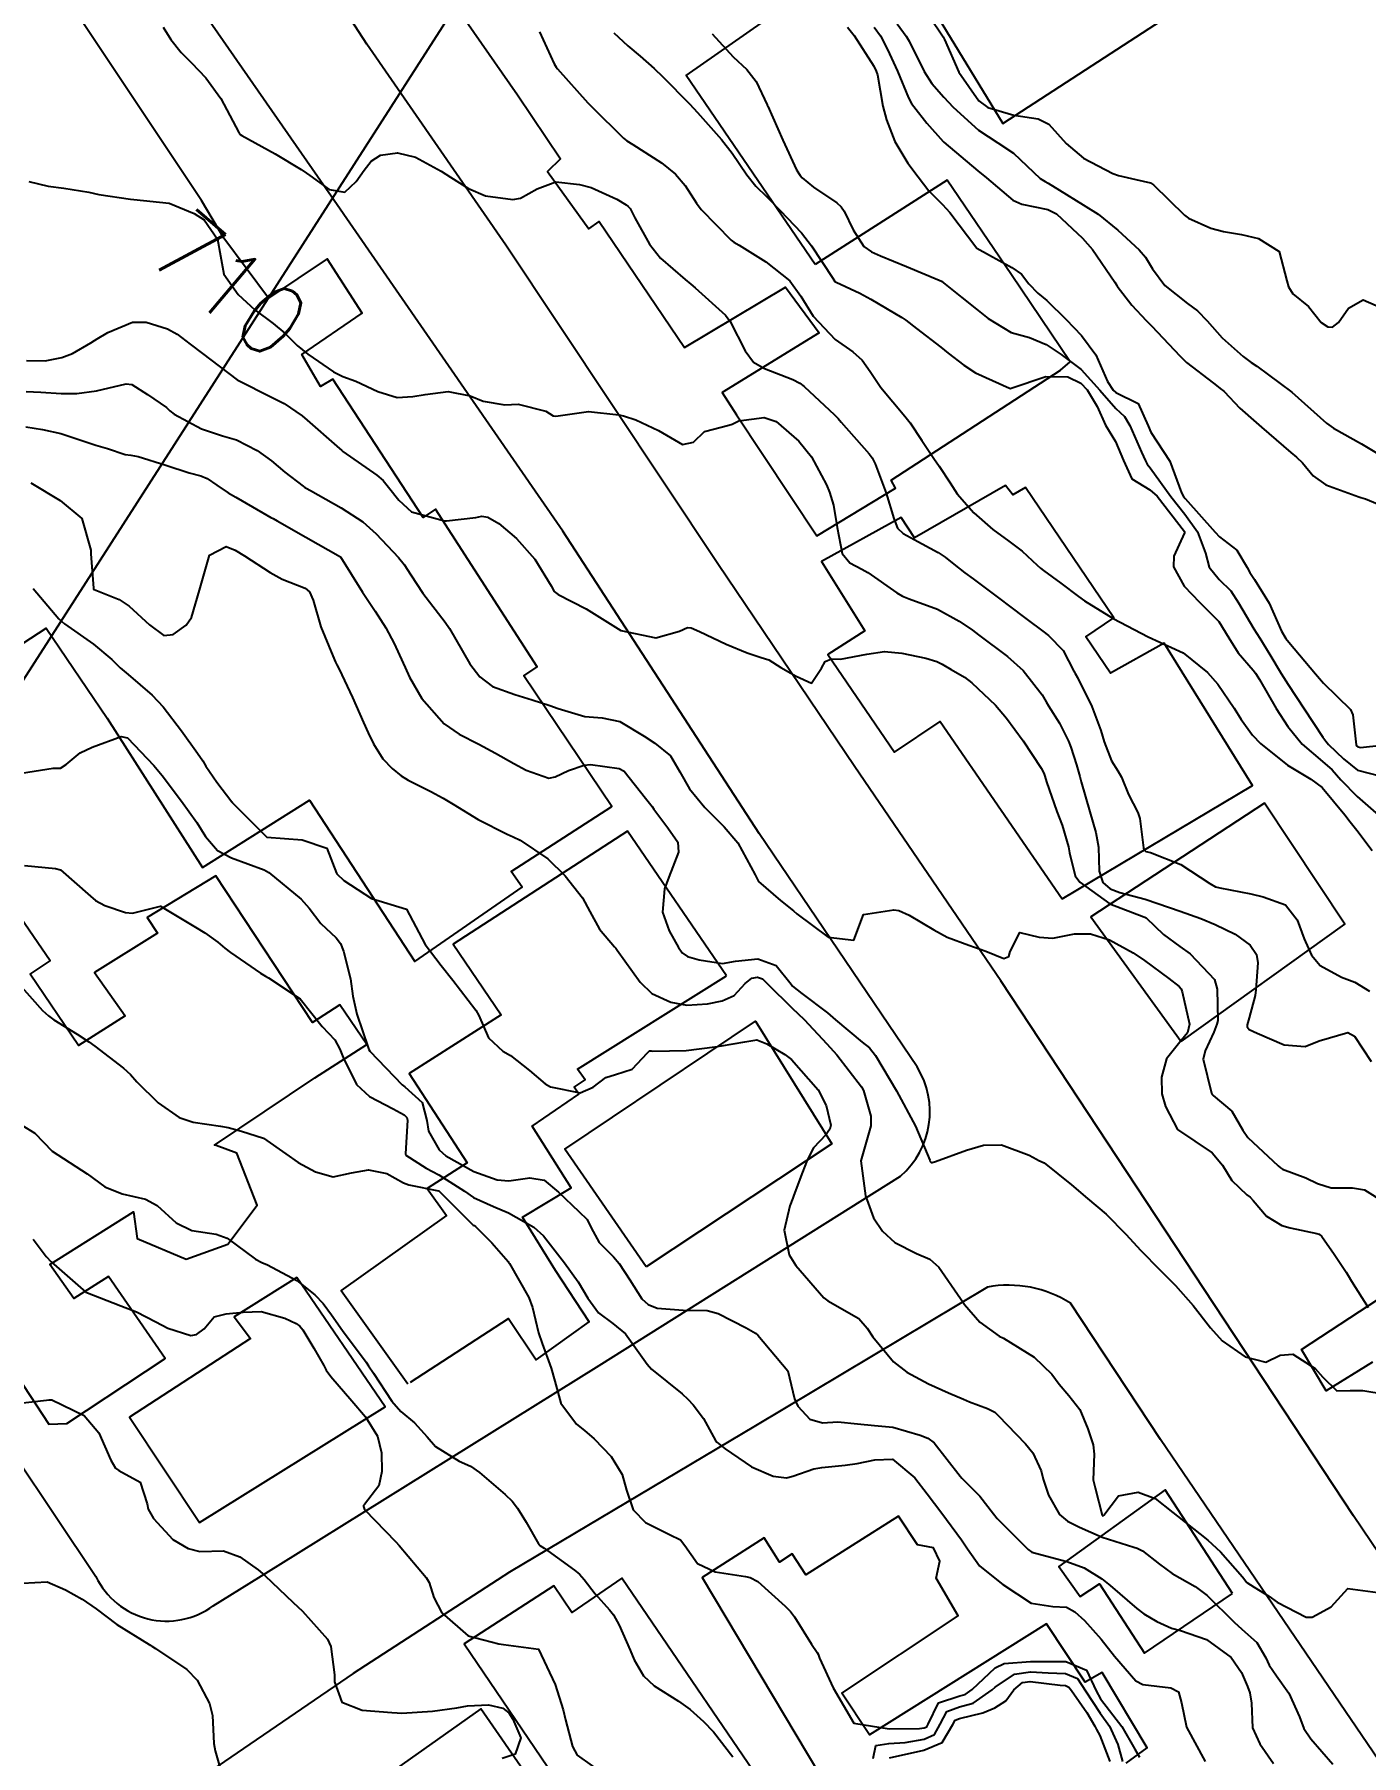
# Model space of a CAD drawing. Header units: metres. Extents: x 292545 to 299085, y 7450245 to 7463078.
# Drawn here: x 298229.1 to 298304.8, y 7451416.5 to 7451514.4 of the extents above; entities that cross this region are included whole.
import ezdxf
from ezdxf.enums import TextEntityAlignment as Align

# ---------------------------------------------------------------- set-up
doc = ezdxf.new("R2010")
doc.units = ezdxf.units.M
doc.linetypes.add('CONTINUO', pattern=[0])
for name, color, linetype in [('Cotas', 45, 'Continuous'), ('Curvas de Nivel 1m', 11, 'Continuous'), ('Curvas de Nivel 5m', 15, 'Continuous'), ('Edificações', 30, 'Continuous'), ('TEXTO', 45, 'Continuous'), ('Vias Primárias', 230, 'Continuous')]:
    doc.layers.add(name, color=color, linetype=linetype)
doc.styles.add('Style-STANDARD', font='STANDARD.shx')

msp = doc.modelspace()

# ---------------------------------------------------------------- linework, layer by layer
at = {"layer": 'Curvas de Nivel 1m', "flags": 128}
for points, elevation in [([(298279.996, 7451515.394), (298280.774, 7451514.251), (298280.85, 7451514.082), (298281.664, 7451512.242), (298282.807, 7451510.61), (298283.318, 7451510.225), (298284.799, 7451509.789), (298286.182, 7451509.574), (298286.794, 7451509.272), (298287.781, 7451508.17), (298288.771, 7451507.347), (298290.442, 7451506.459), (298290.756, 7451506.349), (298291.748, 7451506.125), (298292.568, 7451505.93), (298292.75, 7451505.833), (298294.504, 7451504.092), (298294.73, 7451503.925), (298296.015, 7451503.363), (298296.72, 7451503.177), (298297.76, 7451503.007), (298298.714, 7451502.78), (298299.887, 7451502.028), (298300.34, 7451500.37), (298300.418, 7451500.023), (298300.679, 7451499.628), (298301.569, 7451498.904), (298302.277, 7451497.996), (298302.659, 7451497.744), (298302.927, 7451497.72), (298303.281, 7451497.984), (298303.837, 7451498.812), (298304.676, 7451499.275), (298305.85, 7451498.779)], 702), ([(298236.404, 7451514.784), (298236.846, 7451514.087), (298237.423, 7451513.355), (298238.009, 7451512.762), (298238.82, 7451511.912), (298239.676, 7451510.741), (298240.704, 7451508.81), (298240.747, 7451508.73), (298240.782, 7451508.692), (298240.885, 7451508.625), (298242.766, 7451507.578), (298244.251, 7451506.688), (298244.562, 7451506.493), (298244.75, 7451506.358), (298245.851, 7451505.56), (298246.74, 7451505.402), (298247.38, 7451506.021), (298247.832, 7451506.649), (298248.244, 7451507.162), (298248.766, 7451507.502), (298249.742, 7451507.651), (298250.765, 7451507.402), (298252.217, 7451506.595), (298252.75, 7451506.256), (298253.777, 7451505.608), (298254.739, 7451505.196), (298256.296, 7451504.985), (298256.738, 7451505.073), (298257.685, 7451505.59), (298258.748, 7451505.995), (298260.092, 7451505.845), (298260.745, 7451505.671), (298262.212, 7451505.002), (298262.735, 7451504.69), (298262.863, 7451504.597), (298262.967, 7451504.468), (298263.238, 7451503.955), (298264.079, 7451502.456), (298264.701, 7451501.648), (298266.091, 7451500.429), (298266.427, 7451500.171), (298266.678, 7451499.97), (298268.39, 7451498.403), (298268.658, 7451498.049), (298269.514, 7451496.387), (298269.981, 7451495.734), (298270.623, 7451495.374), (298272.223, 7451494.747), (298272.615, 7451494.538), (298272.864, 7451494.347), (298274.597, 7451492.74), (298274.798, 7451492.53), (298274.98, 7451492.324), (298276.566, 7451490.519), (298276.731, 7451490.298), (298276.906, 7451489.95), (298277.53, 7451488.29), (298277.968, 7451486.838), (298278.182, 7451486.283), (298278.51, 7451485.988), (298279.135, 7451485.646), (298280.499, 7451484.902), (298280.891, 7451484.648), (298281.38, 7451484.247), (298282.006, 7451483.755), (298282.485, 7451483.403), (298284.082, 7451482.214), (298284.469, 7451481.917), (298285.549, 7451481.106), (298286.447, 7451480.438), (298286.776, 7451480.185), (298287.602, 7451479.34), (298288.214, 7451478.163), (298288.282, 7451478.022), (298288.417, 7451477.791), (298289.244, 7451476.151), (298289.751, 7451474.774), (298289.944, 7451474.144), (298290.362, 7451473.048), (298290.719, 7451472.497), (298290.926, 7451472.131), (298291.325, 7451471.138), (298291.857, 7451470.117), (298291.976, 7451469.771), (298292.178, 7451468.112), (298292.2, 7451468.009), (298292.301, 7451467.904), (298292.573, 7451467.834), (298294.294, 7451467.157), (298295.957, 7451466.073), (298296.28, 7451465.896), (298296.518, 7451465.828), (298298.275, 7451465.497), (298298.991, 7451465.314), (298300.266, 7451464.862), (298300.917, 7451464.013), (298301.321, 7451462.93), (298301.737, 7451462.005), (298302.224, 7451461.415), (298303.442, 7451460.754), (298304.21, 7451460.471), (298305.044, 7451459.962)], 709), ([(298257.819, 7451514.53), (298258.654, 7451512.702), (298258.759, 7451512.521), (298258.831, 7451512.419), (298260.57, 7451510.493), (298260.679, 7451510.369), (298260.8, 7451510.243), (298262.588, 7451508.472), (298262.781, 7451508.326), (298263.122, 7451508.121), (298264.762, 7451507.072), (298265.552, 7451506.432), (298266.103, 7451505.786), (298266.737, 7451504.789), (298267.019, 7451504.417), (298268.716, 7451502.681), (298268.877, 7451502.56), (298269.169, 7451502.393), (298270.699, 7451501.441), (298272.053, 7451500.356), (298272.674, 7451499.487), (298273.374, 7451498.343), (298274.643, 7451497.03), (298275.64, 7451496.315), (298276.177, 7451495.855), (298276.622, 7451495.214), (298277.232, 7451494.294), (298278.597, 7451492.673), (298278.898, 7451492.277), (298279.562, 7451491.287), (298280.253, 7451490.263), (298280.559, 7451489.821), (298281.172, 7451488.873), (298281.583, 7451488.244), (298282.527, 7451487.17), (298283.609, 7451486.219), (298284.506, 7451485.557), (298285.282, 7451484.979), (298286.129, 7451484.185), (298286.324, 7451484.015), (298286.49, 7451483.892), (298287.473, 7451483.165), (298288.475, 7451482.404), (298288.821, 7451482.157), (298290.458, 7451481.148), (298292.443, 7451480.11), (298294.434, 7451479.191), (298295.822, 7451478.076), (298296.413, 7451477.418), (298297.339, 7451476.056), (298297.736, 7451475.4), (298298.378, 7451474.526), (298298.838, 7451474.035), (298300.361, 7451472.801), (298301.704, 7451472.006), (298302.346, 7451471.534), (298303.638, 7451469.98), (298303.939, 7451469.595), (298304.314, 7451469.112), (298305.194, 7451467.961)], 708), ([(298262.035, 7451514.478), (298262.846, 7451513.729), (298263.533, 7451513.152), (298264.338, 7451512.447), (298264.826, 7451511.975), (298266.347, 7451510.425), (298266.798, 7451509.945), (298268.164, 7451508.406), (298268.771, 7451507.632), (298269.615, 7451506.387), (298270.121, 7451505.754), (298270.741, 7451505.134), (298271.513, 7451504.362), (298272.72, 7451503.084), (298273.292, 7451502.344), (298274.5, 7451500.517), (298274.624, 7451500.331), (298274.682, 7451500.278), (298276.029, 7451499.662), (298276.673, 7451499.328), (298278.436, 7451498.282), (298278.661, 7451498.129), (298279.269, 7451497.659), (298280.638, 7451496.592), (298281.07, 7451496.253), (298281.948, 7451495.562), (298282.622, 7451495.134), (298284.559, 7451494.265), (298284.613, 7451494.243), (298284.655, 7451494.251), (298286.62, 7451494.929), (298287.878, 7451494.91), (298288.617, 7451494.534), (298288.974, 7451494.156), (298289.543, 7451493.211), (298290.017, 7451492.146), (298290.579, 7451491.215), (298291.032, 7451490.133), (298291.521, 7451489.094), (298292.547, 7451488.473), (298292.959, 7451488.106), (298294.513, 7451486.101), (298294.512, 7451486.034), (298293.901, 7451484.694), (298293.876, 7451484.096), (298294.482, 7451482.987), (298295.371, 7451482.081), (298296.457, 7451480.987), (298297.037, 7451480.061), (298297.572, 7451479.191), (298298.425, 7451478.213), (298298.556, 7451478.039), (298298.774, 7451477.68), (298299.732, 7451476.027), (298300.383, 7451475.006), (298301.2, 7451474.012), (298302.363, 7451473.02), (298302.913, 7451472.546), (298303.41, 7451471.984), (298304.339, 7451471.025), (298305.54, 7451469.958)], 707), ([(298267.631, 7451514.412), (298268.834, 7451513.11), (298269.612, 7451512.388), (298270.137, 7451511.702), (298270.765, 7451510.371), (298270.775, 7451510.343), (298270.802, 7451510.291), (298271.66, 7451508.361), (298272.43, 7451506.681), (298272.635, 7451506.351), (298272.752, 7451506.217), (298273.405, 7451505.685), (298274.738, 7451504.793), (298274.985, 7451504.576), (298275.149, 7451504.324), (298275.665, 7451503.258), (298276.272, 7451502.307), (298276.708, 7451502.004), (298277.214, 7451501.786), (298278.696, 7451501.176), (298280.55, 7451500.396), (298280.684, 7451500.334), (298280.805, 7451500.258), (298281.85, 7451499.418), (298282.668, 7451498.757), (298283.346, 7451498.223), (298284.651, 7451497.428), (298285.698, 7451497.143), (298286.641, 7451496.733), (298287.501, 7451496.171), (298288.624, 7451495.313), (298289.69, 7451494.149), (298290.603, 7451493.106), (298291.103, 7451492.637), (298291.4, 7451492.128), (298292.072, 7451490.616), (298292.285, 7451490.114), (298292.381, 7451489.933), (298292.559, 7451489.719), (298293.734, 7451488.098), (298294.528, 7451487.084), (298295.257, 7451486.083), (298295.706, 7451484.873), (298295.91, 7451484.076), (298296.486, 7451483.363), (298297.146, 7451482.726), (298297.575, 7451482.053), (298298.451, 7451480.561), (298298.792, 7451480.037), (298299.365, 7451479.099), (298300.015, 7451478.024), (298300.414, 7451477.406), (298301.325, 7451476.011), (298302.377, 7451474.412), (298302.543, 7451474.166), (298302.703, 7451473.995), (298303.549, 7451473.167), (298304.359, 7451472.532), (298306.276, 7451472.028)], 706), ([(298276.858, 7451514.793), (298277.205, 7451514.296), (298277.613, 7451513.521), (298278.172, 7451512.287), (298278.808, 7451510.772), (298278.976, 7451510.449), (298279.107, 7451510.275), (298279.853, 7451509.323), (298280.783, 7451508.28), (298280.815, 7451508.25), (298282.759, 7451506.624), (298283.237, 7451506.225), (298284.74, 7451504.955), (298285.257, 7451504.721), (298286.735, 7451504.429), (298287.227, 7451504.175), (298288.712, 7451502.789), (298289.274, 7451502.154), (298290.546, 7451500.28), (298290.632, 7451500.141), (298290.682, 7451500.063), (298291.523, 7451498.979), (298292.331, 7451498.115), (298292.658, 7451497.781), (298294.239, 7451496.094), (298294.629, 7451495.721), (298296.151, 7451494.541), (298296.614, 7451494.18), (298296.679, 7451494.135), (298296.762, 7451494.068), (298297.666, 7451493.117), (298298.587, 7451492.294), (298298.885, 7451492.037), (298300.569, 7451490.593), (298300.887, 7451490.336), (298301.216, 7451490.01), (298301.823, 7451489.268), (298302.551, 7451488.754), (298304.438, 7451488.077), (298304.544, 7451488.044), (298304.803, 7451487.967), (298306.532, 7451487.244)], 704), ([(298278.168, 7451514.979), (298278.682, 7451514.282), (298278.849, 7451513.998), (298279.695, 7451512.267), (298280.135, 7451511.579), (298280.809, 7451510.812), (298281.347, 7451510.245), (298282.79, 7451508.932), (298283.896, 7451508.219), (298284.774, 7451507.621), (298286.303, 7451506.187), (298286.575, 7451506.007), (298286.75, 7451505.915), (298287.405, 7451505.514), (298288.738, 7451504.694), (298289.606, 7451504.151), (298290.72, 7451503.252), (298291.932, 7451502.122), (298292.289, 7451501.706), (298292.692, 7451501.037), (298293.387, 7451500.103), (298294.673, 7451499.073), (298295.249, 7451498.661), (298295.797, 7451498.079), (298296.649, 7451497.114), (298297.845, 7451496.052), (298298.31, 7451495.725), (298298.628, 7451495.504), (298300.613, 7451494.02), (298302.587, 7451492.267), (298302.99, 7451491.986), (298304.574, 7451491.082), (298306.474, 7451489.951)], 703), ([(298228.627, 7451495.821), (298229.68, 7451495.806), (298230.63, 7451496.007), (298231.247, 7451496.23), (298232.288, 7451496.834), (298232.499, 7451496.977), (298232.645, 7451497.068), (298233.261, 7451497.432), (298234.655, 7451498.016), (298235.429, 7451498.018), (298236.651, 7451497.636), (298237.202, 7451497.325), (298237.94, 7451496.761), (298238.635, 7451496.228), (298240.613, 7451494.73), (298242.603, 7451493.727), (298243.286, 7451493.386), (298244.305, 7451492.684), (298244.589, 7451492.432), (298246.281, 7451490.949), (298246.564, 7451490.702), (298246.615, 7451490.659), (298248.55, 7451489.298), (298248.911, 7451488.999), (298249.228, 7451488.63), (298249.808, 7451487.893), (298250.529, 7451487.223), (298252.411, 7451486.704), (298252.524, 7451486.704), (298254.195, 7451486.905), (298254.527, 7451486.974), (298254.878, 7451486.916), (298255.501, 7451486.555), (298256.51, 7451485.701), (298257.555, 7451484.529), (298258.478, 7451483.005), (298258.649, 7451482.692), (298258.873, 7451482.514), (298260.461, 7451481.707), (298262.443, 7451480.47), (298264.439, 7451480.048), (298265.777, 7451480.43), (298266.232, 7451480.637), (298266.446, 7451480.617), (298266.909, 7451480.415), (298268.436, 7451479.699), (298269.622, 7451479.197), (298270.429, 7451478.94), (298270.853, 7451478.799), (298271.548, 7451478.363), (298272.114, 7451478.049), (298272.418, 7451477.875), (298273.289, 7451477.467), (298273.849, 7451478.336), (298274.063, 7451478.698), (298274.428, 7451478.856), (298274.947, 7451478.841), (298276.431, 7451479.125), (298277.45, 7451479.273), (298278.432, 7451479.172), (298279.792, 7451478.904), (298280.427, 7451478.71), (298280.73, 7451478.559), (298281.242, 7451478.248), (298281.99, 7451477.808), (298282.416, 7451477.502), (298283.76, 7451476.216), (298284.392, 7451475.479), (298285.331, 7451474.2), (298286.357, 7451472.642), (298286.513, 7451472.346), (298286.572, 7451472.187), (298286.664, 7451471.869), (298287.243, 7451470.176), (298287.55, 7451469.406), (298287.902, 7451468.166), (298287.961, 7451467.826), (298288.286, 7451466.514), (298288.549, 7451466.157), (298290.265, 7451464.915), (298292.194, 7451464.18), (298292.254, 7451464.163), (298292.328, 7451464.119), (298293.322, 7451463.182), (298294.237, 7451462.489), (298294.826, 7451462.084), (298296.211, 7451460.614), (298296.37, 7451460.068), (298296.399, 7451458.28), (298296.352, 7451458.067), (298296.178, 7451457.62), (298295.687, 7451456.555), (298295.579, 7451456.076), (298296.055, 7451454.15), (298296.089, 7451454.07), (298296.132, 7451454.017), (298297.203, 7451453.133), (298297.827, 7451452.044), (298298.107, 7451451.624), (298299.834, 7451450.022), (298299.966, 7451449.906), (298300.081, 7451449.835), (298301.411, 7451449.341), (298302.073, 7451449.016), (298302.852, 7451448.77), (298304.071, 7451448.757), (298304.755, 7451448.649), (298305.879, 7451447.952)], 711), ([(298228.605, 7451494.071), (298229.443, 7451494.023), (298230.604, 7451493.962), (298231.492, 7451493.953), (298232.606, 7451494.101), (298234.301, 7451494.496), (298234.61, 7451494.473), (298235.505, 7451493.89), (298236.597, 7451493.154), (298236.788, 7451492.97), (298237.018, 7451492.776), (298238.581, 7451491.934), (298239.774, 7451491.543), (298240.572, 7451491.314), (298241.744, 7451490.718), (298242.557, 7451490.122), (298243.332, 7451489.48), (298244.359, 7451488.683), (298244.47, 7451488.609), (298244.542, 7451488.571), (298244.781, 7451488.438), (298246.531, 7451487.447), (298247.752, 7451486.648), (298248.513, 7451485.979), (298249.789, 7451484.621), (298250.106, 7451484.232), (298250.483, 7451483.635), (298251.166, 7451482.603), (298252.448, 7451480.941), (298252.697, 7451480.587), (298253.059, 7451479.962), (298253.856, 7451478.576), (298254.415, 7451477.828), (298255.134, 7451477.283), (298256.406, 7451476.827), (298257.396, 7451476.53), (298258.398, 7451476.196), (298258.879, 7451476.03), (298260.389, 7451475.578), (298261.371, 7451475.498), (298262.385, 7451475.293), (298263.758, 7451474.456), (298264.369, 7451474.061), (298265.268, 7451473.342), (298265.791, 7451472.428), (298266.339, 7451471.461), (298267.225, 7451470.411), (298268.312, 7451469.302), (298269.098, 7451468.392), (298270.088, 7451466.579), (298270.173, 7451466.381), (298270.28, 7451466.19), (298271.523, 7451465.102), (298272.255, 7451464.517), (298272.452, 7451464.348), (298274.24, 7451463.029), (298275.693, 7451462.861), (298276.253, 7451464.31), (298277.969, 7451464.573), (298278.257, 7451464.533), (298278.841, 7451464.274), (298280.245, 7451463.447), (298281.014, 7451463.021), (298282.236, 7451462.568), (298283.198, 7451462.22), (298284.227, 7451461.816), (298284.51, 7451461.925), (298284.595, 7451462.206), (298285.146, 7451463.299), (298286.241, 7451463.032), (298287.022, 7451462.96), (298288.243, 7451463.216), (298289.171, 7451463.223), (298290.24, 7451462.869), (298291.585, 7451462.126), (298292.227, 7451461.696), (298293.627, 7451460.683), (298294.205, 7451460.228), (298294.313, 7451460.089), (298294.382, 7451459.907), (298294.795, 7451458.084), (298294.689, 7451457.574), (298294.172, 7451456.962), (298293.481, 7451456.1), (298293.195, 7451455.057), (298293.211, 7451454.104), (298293.422, 7451453.396), (298294.113, 7451452.09), (298296.093, 7451450.763), (298296.665, 7451450.061), (298297.202, 7451449.181), (298298.066, 7451448.376), (298298.25, 7451448.233), (298298.414, 7451448.045), (298299.18, 7451447.158), (298300.049, 7451446.63), (298300.514, 7451446.482), (298302.045, 7451446.166), (298302.174, 7451446.128), (298302.329, 7451445.996), (298303.017, 7451444.996), (298303.715, 7451443.974), (298303.821, 7451443.783), (298304.008, 7451443.462), (298304.956, 7451441.96)], 712), ([(298228.581, 7451492.048), (298229.543, 7451491.896), (298230.575, 7451491.669), (298232.287, 7451491.112), (298232.566, 7451491.022), (298233.232, 7451490.82), (298234.245, 7451490.49), (298234.559, 7451490.441), (298234.984, 7451490.371), (298236.554, 7451489.872), (298237.884, 7451489.432), (298238.548, 7451489.266), (298238.913, 7451489.121), (298239.447, 7451488.746), (298240.107, 7451488.305), (298240.536, 7451488.053), (298242.076, 7451487.166), (298242.525, 7451486.906), (298242.651, 7451486.835), (298242.879, 7451486.705), (298244.51, 7451485.786), (298246.493, 7451484.66), (298247.75, 7451482.647), (298248.457, 7451481.568), (298249.071, 7451480.631), (298249.548, 7451479.737), (298250.051, 7451478.616), (298250.168, 7451478.361), (298250.415, 7451477.808), (298251.109, 7451476.603), (298252.382, 7451475.169), (298253.24, 7451474.581), (298254.367, 7451474.011), (298255.302, 7451473.496), (298256.357, 7451472.899), (298257.053, 7451472.533), (298258.348, 7451472.074), (298258.713, 7451472.153), (298259.453, 7451472.509), (298260.356, 7451472.812), (298260.714, 7451472.852), (298262.354, 7451472.619), (298262.632, 7451472.467), (298263.848, 7451470.937), (298264.218, 7451470.451), (298264.321, 7451470.305), (298265.114, 7451469.241), (298265.674, 7451468.429), (298265.723, 7451467.855), (298265.171, 7451466.437), (298264.93, 7451465.783), (298264.807, 7451464.442), (298265.19, 7451463.383), (298265.729, 7451462.428), (298265.933, 7451462.127), (298266.228, 7451461.923), (298266.906, 7451461.734), (298268.224, 7451461.52), (298268.967, 7451461.651), (298270.227, 7451461.8), (298271.275, 7451461.416), (298272.122, 7451460.351), (298272.211, 7451460.242), (298272.731, 7451459.819), (298274.189, 7451458.712), (298274.646, 7451458.325), (298276.17, 7451457.055), (298276.591, 7451456.727), (298276.929, 7451456.299), (298278.133, 7451454.28), (298279.202, 7451452.269), (298280.014, 7451450.341), (298280.049, 7451450.26), (298280.092, 7451450.216), (298280.149, 7451450.202), (298280.337, 7451450.258), (298282.1, 7451450.91), (298283.069, 7451451.192), (298284.103, 7451451.207), (298285.667, 7451450.625), (298286.095, 7451450.389), (298286.23, 7451450.324), (298286.524, 7451450.184), (298288.075, 7451448.942), (298288.986, 7451448.151), (298290.054, 7451447.261), (298291.173, 7451446.129), (298292.029, 7451445.194), (298293.105, 7451444.104), (298293.558, 7451443.646), (298294.004, 7451443.213), (298295.011, 7451442.08), (298295.98, 7451440.797), (298296.654, 7451440.063), (298297.959, 7451439.153), (298299.146, 7451438.841), (298299.961, 7451439.24), (298300.68, 7451439.295), (298301.95, 7451438.485), (298302.388, 7451437.993), (298303.169, 7451437.215), (298303.936, 7451437.228), (298304.662, 7451437.236), (298305.934, 7451437.029)], 713), ([(298228.874, 7451488.867), (298230.533, 7451487.866), (298231.778, 7451486.837), (298232.282, 7451485.046), (298232.289, 7451484.832), (298232.429, 7451482.875), (298232.444, 7451482.83), (298232.473, 7451482.807), (298233.893, 7451482.235), (298234.463, 7451481.854), (298235.617, 7451480.788), (298236.444, 7451480.193), (298236.978, 7451480.241), (298237.708, 7451480.767), (298238.013, 7451481.209), (298238.473, 7451482.76), (298239.033, 7451484.752), (298239.984, 7451485.254), (298240.498, 7451485.044), (298241.037, 7451484.725), (298242.484, 7451483.776), (298243.176, 7451483.395), (298244.475, 7451482.88), (298244.719, 7451482.678), (298244.939, 7451482.202), (298245.37, 7451480.671), (298246.063, 7451479.029), (298246.211, 7451478.662), (298246.279, 7451478.52), (298246.419, 7451478.272), (298247.17, 7451476.652), (298247.794, 7451475.234), (298248.059, 7451474.643), (298248.367, 7451474.023), (298248.899, 7451473.172), (298249.422, 7451472.624), (298249.942, 7451472.209), (298250.346, 7451471.955), (298251.624, 7451471.313), (298252.336, 7451470.931), (298252.903, 7451470.584), (298254.32, 7451469.719), (298255.975, 7451468.878), (298256.306, 7451468.73), (298256.712, 7451468.536), (298258.292, 7451467.477), (298259.28, 7451466.51), (298260.264, 7451465.262), (298260.681, 7451464.494), (298261.228, 7451463.471), (298262.077, 7451462.472), (298262.155, 7451462.394), (298262.231, 7451462.295), (298263.539, 7451460.457), (298264.204, 7451459.825), (298265.294, 7451459.336), (298266.194, 7451459.15), (298267.368, 7451459.235), (298268.198, 7451459.401), (298268.88, 7451459.716), (298269.506, 7451460.387), (298269.9, 7451460.699), (298270.217, 7451460.757), (298270.493, 7451460.653), (298270.791, 7451460.371), (298272.193, 7451458.993), (298272.867, 7451458.343), (298274.169, 7451456.959), (298274.725, 7451456.324), (298276.136, 7451454.507), (298276.24, 7451454.308), (298276.66, 7451452.843), (298276.664, 7451452.302), (298276.093, 7451450.31), (298276.354, 7451448.306), (298276.813, 7451447.061), (298277.329, 7451446.291), (298278.034, 7451445.653), (298279.262, 7451445.03), (298280.02, 7451444.7), (298280.526, 7451444.255), (298281.764, 7451442.474), (298281.918, 7451442.241), (298281.992, 7451442.126), (298282.872, 7451441.117), (298283.974, 7451440.334), (298284.204, 7451440.208), (298285.957, 7451439.126), (298286.965, 7451438.175), (298287.374, 7451437.605), (298287.931, 7451436.955), (298288.547, 7451436.154), (298289.008, 7451435.047), (298289.311, 7451434.146), (298289.363, 7451433.623), (298289.313, 7451432.148), (298289.42, 7451431.698), (298289.826, 7451430.14), (298289.853, 7451430.116), (298289.882, 7451430.11), (298289.929, 7451430.139), (298290.758, 7451431.237), (298291.866, 7451431.46), (298292.841, 7451431.084), (298293.855, 7451430.301), (298294.107, 7451430.087), (298295.833, 7451428.721), (298296.549, 7451428.063), (298297.809, 7451426.628), (298298.066, 7451426.306), (298298.48, 7451426.04), (298299.306, 7451425.535), (298299.791, 7451425.193), (298301.435, 7451424.347), (298301.778, 7451424.341), (298302.849, 7451424.927), (298303.803, 7451425.98), (298305.799, 7451425.701)], 714), ([(298228.348, 7451472.357), (298230.135, 7451472.638), (298230.351, 7451472.644), (298230.555, 7451472.644), (298230.876, 7451472.845), (298231.685, 7451473.512), (298232.363, 7451473.833), (298234.007, 7451474.443), (298234.369, 7451474.374), (298235.878, 7451472.785), (298236.347, 7451472.217), (298237.448, 7451470.769), (298238.315, 7451469.542), (298238.804, 7451468.752), (298239.501, 7451467.947), (298240.291, 7451467.546), (298242.146, 7451466.849), (298242.284, 7451466.787), (298242.421, 7451466.709), (298244.26, 7451465.183), (298244.704, 7451464.683), (298245.373, 7451463.802), (298246.236, 7451462.992), (298246.481, 7451462.658), (298246.662, 7451462.222), (298247.05, 7451460.652), (298247.184, 7451459.665), (298247.418, 7451458.648), (298248.062, 7451456.742), (298248.105, 7451456.641), (298248.162, 7451456.548), (298249.996, 7451454.621), (298250.141, 7451454.514), (298251.134, 7451453.616), (298251.4, 7451452.601), (298251.497, 7451451.989), (298252.096, 7451450.929), (298252.486, 7451450.586), (298254.08, 7451449.7), (298255.411, 7451449.212), (298256.072, 7451449.161), (298257.261, 7451449.342), (298258.073, 7451449.2), (298258.89, 7451448.512), (298260.052, 7451447.413), (298260.52, 7451446.965), (298260.745, 7451446.489), (298261.206, 7451445.654), (298262.027, 7451444.836), (298262.351, 7451444.467), (298262.947, 7451443.523), (298263.636, 7451442.454), (298263.99, 7451442.134), (298264.514, 7451441.918), (298265.987, 7451441.812), (298267.357, 7451441.779), (298267.985, 7451441.619), (298269.565, 7451440.796), (298269.975, 7451440.569), (298270.097, 7451440.501), (298270.24, 7451440.376), (298271.943, 7451438.35), (298272.328, 7451436.755), (298272.507, 7451436.351), (298273.189, 7451435.615), (298273.914, 7451435.393), (298274.781, 7451435.455), (298275.913, 7451435.335), (298276.865, 7451435.248), (298277.912, 7451435.144), (298279.469, 7451434.703), (298279.906, 7451434.522), (298280.263, 7451434.256), (298281.753, 7451432.363), (298281.848, 7451432.24), (298281.873, 7451432.216), (298282.873, 7451431.234), (298283.644, 7451430.213), (298283.849, 7451429.947), (298285.606, 7451428.192), (298285.821, 7451428.044), (298286.033, 7451427.976), (298287.816, 7451427.511), (298288.811, 7451427.153), (298289.807, 7451426.527), (298290.283, 7451426.135), (298291.79, 7451424.83), (298292.199, 7451424.526), (298292.937, 7451424.103), (298293.777, 7451423.708), (298294.287, 7451423.574), (298295.768, 7451423.08), (298297.159, 7451422.056), (298297.744, 7451421.185), (298298.088, 7451420.397), (298298.227, 7451420.043), (298298.321, 7451419.444), (298298.373, 7451418.04), (298298.789, 7451417.128), (298299.576, 7451416.022)], 716), ([(298228.517, 7451467.108), (298230.284, 7451466.932), (298230.55, 7451466.847), (298232.268, 7451465.349), (298232.549, 7451465.109), (298233.081, 7451464.818), (298234.257, 7451464.433), (298234.654, 7451464.399), (298236.253, 7451464.78), (298238.241, 7451463.601), (298238.764, 7451463.278), (298239.51, 7451462.741), (298239.9, 7451462.405), (298240.227, 7451462.151), (298241.944, 7451460.984), (298242.214, 7451460.812), (298242.397, 7451460.708), (298244.195, 7451459.524), (298244.868, 7451458.68), (298245.451, 7451457.946), (298246.168, 7451457.192), (298246.446, 7451456.657), (298246.642, 7451456.171), (298247.407, 7451454.647), (298248.133, 7451453.961), (298249.495, 7451453.254), (298250.117, 7451452.915), (298250.268, 7451452.772), (298250.302, 7451452.617), (298250.181, 7451450.706), (298250.214, 7451450.618), (298251.361, 7451449.88), (298252.077, 7451449.51), (298253.543, 7451448.575), (298254.059, 7451448.223), (298255.198, 7451447.697), (298256.051, 7451447.34), (298257.481, 7451446.526), (298258.038, 7451446.039), (298259.241, 7451444.508), (298260.007, 7451443.416), (298260.559, 7451442.492), (298261.165, 7451441.663), (298261.979, 7451441.045), (298262.712, 7451440.463), (298263.947, 7451438.731), (298264.187, 7451438.448), (298265.929, 7451437.049), (298266.253, 7451436.752), (298266.564, 7451436.42), (298267.149, 7451435.645), (298267.831, 7451434.401), (298267.901, 7451434.293), (298268.369, 7451433.922), (298269.881, 7451432.896), (298271.113, 7451432.368), (298271.872, 7451432.267), (298272.227, 7451432.355), (298273.428, 7451432.789), (298273.881, 7451432.849), (298275.205, 7451432.995), (298275.885, 7451433.084), (298276.889, 7451433.294), (298277.889, 7451433.337), (298279.172, 7451432.267), (298279.864, 7451431.363), (298280.701, 7451430.252), (298281.831, 7451428.75), (298282.165, 7451428.235), (298282.854, 7451427.265), (298283.806, 7451426.482), (298284.168, 7451426.206), (298285.792, 7451425.144), (298287.016, 7451424.952), (298287.79, 7451424.907), (298288.271, 7451424.646), (298288.815, 7451424.155), (298289.767, 7451423.095), (298290.521, 7451422.132), (298291.739, 7451420.726), (298292.143, 7451420.52), (298293.735, 7451420.32), (298294.166, 7451420.086), (298294.341, 7451419.466), (298294.623, 7451418.081), (298295.684, 7451416.139)], 717), ([(298228.205, 7451460.356), (298229.528, 7451458.86), (298229.87, 7451458.544), (298230.178, 7451458.331), (298231.506, 7451457.501), (298232.165, 7451457.076), (298232.512, 7451456.827), (298234.151, 7451455.57), (298234.55, 7451455.207), (298234.903, 7451454.799), (298236.125, 7451453.592), (298237.318, 7451452.768), (298238.11, 7451452.496), (298239.655, 7451452.283), (298240.108, 7451452.189), (298240.848, 7451451.98), (298242.102, 7451451.589), (298243.373, 7451450.697), (298244.086, 7451450.2), (298245.077, 7451449.674), (298246.074, 7451449.392), (298247.111, 7451449.616), (298248.08, 7451449.79), (298249.124, 7451449.582), (298250.069, 7451449.058), (298250.385, 7451448.933), (298252.063, 7451448.603), (298252.088, 7451448.59), (298254.044, 7451446.639), (298254.088, 7451446.614), (298254.171, 7451446.568), (298255.109, 7451445.629), (298256.023, 7451444.581), (298256.054, 7451444.54), (298256.107, 7451444.454), (298257.197, 7451442.528), (298257.408, 7451441.95), (298257.763, 7451440.523), (298257.964, 7451439.906), (298258.483, 7451438.515), (298258.678, 7451437.77), (298259.025, 7451436.509), (298259.911, 7451435.324), (298260.367, 7451434.952), (298260.929, 7451434.485), (298261.888, 7451433.478), (298262.525, 7451432.463), (298262.759, 7451431.566), (298263.149, 7451430.457), (298263.842, 7451429.721), (298265.214, 7451429.054), (298265.827, 7451428.732), (298266.072, 7451428.426), (298266.794, 7451427.396), (298267.808, 7451426.922), (298269.525, 7451426.664), (298269.805, 7451426.604), (298270.237, 7451426.376), (298271.789, 7451424.967), (298272.091, 7451424.661), (298272.33, 7451424.352), (298273.288, 7451422.809), (298273.606, 7451422.332), (298273.659, 7451422.239), (298273.75, 7451422.007), (298274.527, 7451420.322), (298275.703, 7451418.31), (298277.7, 7451417.985), (298279.439, 7451418.002), (298279.701, 7451418.043), (298279.851, 7451418.109), (298279.93, 7451418.258), (298280.505, 7451419.468), (298281.727, 7451419.867), (298282.024, 7451419.94), (298282.428, 7451420.23), (298283.745, 7451421.468), (298284.247, 7451421.706), (298285.749, 7451421.811), (298286.123, 7451421.812), (298287.749, 7451421.818), (298288.928, 7451421.335), (298289.476, 7451420.144), (298289.726, 7451419.694), (298290.953, 7451418.128), (298291.69, 7451416.827), (298291.941, 7451416.371)], 718), ([(298228.109, 7451452.48), (298229.104, 7451451.866), (298230.093, 7451450.85), (298232.074, 7451449.559), (298233.088, 7451448.82), (298234.059, 7451448.417), (298235.387, 7451448.12), (298236.053, 7451447.755), (298237.149, 7451446.769), (298238.039, 7451446.343), (298239.42, 7451446.123), (298240.035, 7451445.909), (298241.656, 7451444.714), (298242.02, 7451444.513), (298242.346, 7451444.378), (298244.005, 7451443.497), (298245.036, 7451442.674), (298245.5, 7451442.18), (298245.982, 7451441.549), (298246.612, 7451440.654), (298247.946, 7451438.849), (298248.089, 7451438.639), (298248.36, 7451438.215), (298249.405, 7451436.625), (298249.917, 7451436.045), (298250.7, 7451435.397), (298251.417, 7451434.597), (298251.895, 7451434.058), (298253.243, 7451433.216), (298253.878, 7451432.932), (298254.397, 7451432.565), (298255.861, 7451431.327), (298256.253, 7451430.94), (298256.562, 7451430.539), (298257.063, 7451429.749), (298257.748, 7451428.521), (298257.775, 7451428.474), (298257.822, 7451428.428), (298258.07, 7451428.268), (298259.808, 7451427.008), (298260.091, 7451426.781), (298260.353, 7451426.492), (298260.978, 7451425.666), (298261.786, 7451424.76), (298262.018, 7451424.468), (298262.345, 7451423.894), (298262.968, 7451422.462), (298263.206, 7451421.916), (298263.738, 7451421.007), (298264.328, 7451420.444), (298265.724, 7451419.568), (298266.387, 7451419.088), (298267.139, 7451418.409), (298267.704, 7451417.818), (298268.811, 7451416.389)], 719), ([(298227.919, 7451436.479), (298229.756, 7451436.687), (298229.922, 7451436.714), (298230.069, 7451436.701), (298231.913, 7451435.816), (298232.74, 7451434.822), (298233.424, 7451433.27), (298233.684, 7451432.812), (298233.872, 7451432.691), (298235.097, 7451432.024), (298235.497, 7451430.785), (298235.553, 7451430.488), (298235.845, 7451429.951), (298236.946, 7451428.769), (298237.825, 7451428.25), (298238.491, 7451428.085), (298239.824, 7451428.114), (298240.771, 7451427.773), (298241.808, 7451427.041), (298242.19, 7451426.706), (298243.788, 7451425.177), (298244.321, 7451424.685), (298245.759, 7451423.095), (298245.946, 7451422.667), (298246.14, 7451421.067), (298246.154, 7451420.664), (298246.574, 7451419.51), (298247.717, 7451419.055), (298249.415, 7451418.924), (298249.716, 7451418.895), (298249.981, 7451418.881), (298251.717, 7451418.991), (298253.106, 7451419.19), (298253.72, 7451419.305), (298254.917, 7451419.362), (298255.719, 7451419.174), (298256.062, 7451418.891), (298256.303, 7451418.541), (298256.751, 7451417.481), (298256.435, 7451416.539), (298255.68, 7451416.296)], 721), ([(298228.403, 7451426.267), (298229.798, 7451426.359), (298230.848, 7451425.898), (298231.788, 7451425.358), (298232.583, 7451424.822), (298233.77, 7451423.919), (298235.61, 7451422.782), (298235.697, 7451422.725), (298235.752, 7451422.691), (298235.97, 7451422.558), (298237.739, 7451421.356), (298238.332, 7451420.754), (298239.044, 7451419.422), (298239.204, 7451418.745), (298239.281, 7451417.152), (298239.365, 7451416.743), (298239.672, 7451415.684)], 722), ([(298276.803, 7451416.299), (298276.956, 7451417.032), (298277.692, 7451417.158), (298278.622, 7451417.206), (298279.694, 7451417.404), (298280.285, 7451417.666), (298280.612, 7451418.251), (298280.984, 7451418.977), (298281.718, 7451419.24), (298282.494, 7451419.456), (298283.571, 7451420.212), (298283.734, 7451420.366), (298284.833, 7451421.108), (298285.743, 7451421.238), (298286.751, 7451421.172), (298287.743, 7451421.136), (298288.431, 7451420.851), (298288.872, 7451420.153), (298289.714, 7451418.878), (298290.252, 7451418.135), (298290.717, 7451417.106), (298290.976, 7451416.127)], 719)]:
    msp.add_lwpolyline(points, dxfattribs=dict(at, elevation=elevation))
at = {"layer": 'Curvas de Nivel 5m', "flags": 128}
for points, elevation in [([(298275.334, 7451514.799), (298275.718, 7451514.317), (298276.827, 7451512.582), (298276.973, 7451512.298), (298277.044, 7451512.075), (298277.347, 7451510.295), (298277.558, 7451509.53), (298278.031, 7451508.288), (298278.764, 7451507.047), (298279.35, 7451506.271), (298279.973, 7451505.489), (298280.737, 7451504.703), (298281.157, 7451504.246), (298282.703, 7451502.23), (298284.692, 7451501.123), (298285.234, 7451500.748), (298285.648, 7451500.196), (298286.16, 7451499.67), (298286.674, 7451499.253), (298287.782, 7451498.169), (298288.649, 7451497.247), (298289.47, 7451496.152), (298290.122, 7451494.641), (298290.452, 7451494.142), (298290.612, 7451494.012), (298291.875, 7451493.39), (298292.437, 7451492.112), (298292.588, 7451491.751), (298293.679, 7451490.099), (298294.337, 7451488.3), (298294.452, 7451488.091), (298294.541, 7451487.978), (298296.246, 7451486.073), (298296.51, 7451485.795), (298297.487, 7451485.039), (298298.075, 7451484.046), (298298.222, 7451483.776), (298298.486, 7451483.363), (298299.328, 7451482.031), (298300.034, 7451480.44), (298300.282, 7451480.022), (298300.441, 7451479.812), (298301.971, 7451478.005), (298302.415, 7451477.476), (298303.964, 7451475.976), (298304.096, 7451475.68), (298304.268, 7451473.972), (298304.305, 7451473.903), (298304.372, 7451473.852), (298304.52, 7451473.82), (298305.744, 7451473.956)], 705), ([(298228.75, 7451506.01), (298229.862, 7451505.743), (298230.745, 7451505.639), (298232.168, 7451505.41), (298232.74, 7451505.279), (298234.537, 7451505.002), (298234.736, 7451504.981), (298236.733, 7451504.78), (298238.165, 7451504.196), (298238.724, 7451503.835), (298239.494, 7451502.742), (298239.661, 7451501.777), (298239.845, 7451500.738), (298240.672, 7451499.593), (298241.614, 7451498.72), (298242.655, 7451497.938), (298243.328, 7451497.378), (298244.016, 7451496.689), (298244.636, 7451496.196), (298246.096, 7451495.19), (298246.617, 7451494.917), (298247.362, 7451494.653), (298248.607, 7451494.069), (298249.714, 7451493.734), (298250.605, 7451493.785), (298251.305, 7451493.903), (298252.608, 7451494.06), (298253.863, 7451493.829), (298254.603, 7451493.523), (298255.838, 7451493.31), (298256.601, 7451493.355), (298258.173, 7451492.948), (298258.595, 7451492.69), (298258.739, 7451492.662), (298260.597, 7451492.927), (298262.335, 7451492.733), (298262.595, 7451492.675), (298263.3, 7451492.463), (298264.584, 7451491.852), (298265.95, 7451491.051), (298266.574, 7451491.188), (298267.2, 7451491.798), (298268.589, 7451492.151), (298268.771, 7451492.216), (298269.161, 7451492.391), (298270.595, 7451492.579), (298271.272, 7451492.363), (298272.576, 7451491.24), (298273.293, 7451490.343), (298274.132, 7451488.749), (298274.305, 7451488.332), (298274.532, 7451487.597), (298274.752, 7451486.326), (298275.031, 7451484.855), (298275.476, 7451484.315), (298276.152, 7451483.967), (298276.488, 7451483.77), (298278.137, 7451482.623), (298278.474, 7451482.422), (298278.852, 7451482.276), (298280.464, 7451481.692), (298281.69, 7451481.006), (298282.447, 7451480.484), (298282.794, 7451480.226), (298284.431, 7451478.993), (298285.329, 7451478.201), (298286.409, 7451476.816), (298286.633, 7451476.414), (298286.778, 7451476.184), (298287.4, 7451475.192), (298287.912, 7451474.167), (298288.041, 7451473.836), (298288.36, 7451472.829), (298288.551, 7451472.158), (298288.636, 7451471.87), (298289.13, 7451470.152), (298289.472, 7451468.987), (298289.624, 7451468.147), (298289.659, 7451466.777), (298289.862, 7451466.144), (298290.277, 7451465.779), (298290.834, 7451465.575), (298292.269, 7451465.192), (298293.653, 7451464.705), (298294.259, 7451464.499), (298295.442, 7451464.078), (298296.25, 7451463.742), (298297.385, 7451463.193), (298298.238, 7451462.577), (298298.61, 7451462.036), (298298.687, 7451461.574), (298298.574, 7451460.036), (298298.534, 7451459.702), (298298.187, 7451458.435), (298298.081, 7451458.042), (298298.068, 7451457.928), (298298.18, 7451457.779), (298298.643, 7451457.57), (298300.172, 7451456.893), (298301.369, 7451456.81), (298302.174, 7451457.135), (298303.807, 7451457.603), (298304.177, 7451457.393), (298305.124, 7451455.96)], 710), ([(298229, 7451482.865), (298230.456, 7451481.143), (298230.791, 7451480.847), (298232.436, 7451479.689), (298233.476, 7451478.814), (298233.956, 7451478.345), (298234.415, 7451477.965), (298235.777, 7451476.786), (298236.393, 7451476.125), (298237.439, 7451474.769), (298238.36, 7451473.494), (298238.651, 7451473.05), (298238.82, 7451472.753), (298239.445, 7451471.844), (298240.305, 7451470.73), (298240.332, 7451470.695), (298242.303, 7451468.71), (298244.302, 7451468.554), (298245.716, 7451468.087), (298246.265, 7451466.66), (298246.282, 7451466.629), (298246.685, 7451466.247), (298248.262, 7451465.221), (298250.253, 7451464.61), (298251.3, 7451462.599), (298252.221, 7451461.422), (298252.874, 7451460.583), (298254.187, 7451458.867), (298254.361, 7451458.567), (298254.904, 7451457.293), (298255.735, 7451456.546), (298256.159, 7451456.289), (298257.241, 7451455.434), (298258.135, 7451454.686), (298258.431, 7451454.517), (298260.13, 7451454.173), (298260.871, 7451454.489), (298261.578, 7451455.041), (298262.144, 7451455.219), (298263.086, 7451455.524), (298263.962, 7451456.452), (298264.063, 7451456.551), (298264.164, 7451456.555), (298264.261, 7451456.545), (298266.165, 7451456.583), (298267.783, 7451456.788), (298268.167, 7451456.842), (298269.491, 7451457.065), (298270.171, 7451457.178), (298270.747, 7451456.949), (298271.767, 7451456.356), (298272.159, 7451456.07), (298273.664, 7451454.335), (298274.124, 7451453.449), (298274.384, 7451452.327), (298274.34, 7451452.098), (298274.107, 7451451.782), (298273.398, 7451451.039), (298273.045, 7451450.34), (298272.774, 7451449.652), (298272.279, 7451448.348), (298272.227, 7451448.183), (298272.057, 7451447.736), (298271.733, 7451446.355), (298272.022, 7451444.963), (298272.397, 7451444.346), (298273.995, 7451442.499), (298274.215, 7451442.328), (298275.983, 7451441.324), (298276.455, 7451440.78), (298276.779, 7451440.298), (298277.952, 7451438.873), (298278.714, 7451438.272), (298279.937, 7451437.624), (298281.084, 7451437.096), (298281.928, 7451436.734), (298282.286, 7451436.594), (298283.3, 7451436.219), (298283.714, 7451436.006), (298283.917, 7451435.823), (298285.463, 7451434.194), (298285.888, 7451433.689), (298286.355, 7451432.66), (298286.464, 7451432.184), (298286.764, 7451431.281), (298287.393, 7451430.175), (298287.847, 7451429.8), (298288.54, 7451429.462), (298289.834, 7451428.894), (298291.628, 7451428.32), (298291.825, 7451428.27), (298292.116, 7451428.116), (298293.079, 7451427.364), (298293.81, 7451426.826), (298295.115, 7451426.077), (298295.798, 7451425.583), (298297.342, 7451424.054), (298297.777, 7451423.667), (298298.628, 7451422.903), (298299.129, 7451422.029), (298299.326, 7451421.603), (298299.743, 7451421.011), (298300.452, 7451420.013), (298301.052, 7451418.668), (298301.305, 7451418.004), (298301.697, 7451417.414), (298302.959, 7451415.987)], 715), ([(298229.006, 7451445.839), (298229.74, 7451444.854), (298230.019, 7451444.56), (298231.993, 7451442.83), (298233.985, 7451442.057), (298234.888, 7451441.703), (298235.976, 7451441.138), (298236.66, 7451440.773), (298237.969, 7451440.368), (298238.305, 7451440.422), (298238.733, 7451440.752), (298239.308, 7451441.418), (298239.982, 7451441.602), (298240.955, 7451441.698), (298241.983, 7451441.726), (298243.324, 7451441.352), (298243.977, 7451441.049), (298244.183, 7451440.895), (298244.34, 7451440.684), (298244.98, 7451439.653), (298245.538, 7451438.666), (298245.677, 7451438.401), (298245.937, 7451438.032), (298247.135, 7451436.648), (298247.914, 7451435.734), (298248.586, 7451434.633), (298248.823, 7451433.697), (298248.841, 7451432.63), (298248.676, 7451431.82), (298247.854, 7451430.752), (298247.801, 7451430.693), (298247.796, 7451430.641), (298247.851, 7451430.476), (298249.635, 7451428.622), (298249.83, 7451428.414), (298251.367, 7451426.597), (298251.526, 7451426.32), (298251.792, 7451425.463), (298252.256, 7451424.585), (298253.763, 7451423.273), (298255.491, 7451422.819), (298255.757, 7451422.792), (298257.753, 7451422.52), (298258.709, 7451420.51), (298259.157, 7451419.067), (298259.294, 7451418.504), (298259.69, 7451416.983), (298259.963, 7451416.497), (298261.671, 7451415.269)], 720), ([(298277.731, 7451416.337), (298279.688, 7451416.767), (298280.723, 7451417.22), (298281.331, 7451418.244), (298281.464, 7451418.485), (298281.708, 7451418.581), (298283.029, 7451418.904), (298283.718, 7451419.189), (298284.343, 7451419.585), (298284.8, 7451420.199), (298285.298, 7451420.634), (298285.738, 7451420.69), (298287.432, 7451420.477), (298287.736, 7451420.451), (298287.936, 7451420.368), (298288.089, 7451420.165), (298288.951, 7451418.915), (298289.407, 7451418.144), (298289.509, 7451417.951), (298289.698, 7451417.614), (298290.259, 7451416.134)], 720)]:
    msp.add_lwpolyline(points, dxfattribs=dict(at, elevation=elevation))
at = {"layer": 'Edificações'}
for points in [[(298280.288, 7451515.69), (298284.176, 7451509.309), (298319.195, 7451532.066)], [(298225.357, 7451477.762), (298229.741, 7451480.608), (298233.214, 7451475.479), (298238.638, 7451466.994), (298244.731, 7451470.813), (298250.725, 7451461.649), (298256.825, 7451465.869), (298256.2, 7451466.753), (298261.923, 7451470.468), (298256.916, 7451477.892), (298257.689, 7451478.41), (298251.895, 7451487.367), (298251.187, 7451486.906), (298246.061, 7451494.77), (298245.356, 7451494.343), (298244.293, 7451496.17), (298247.73, 7451498.523), (298245.723, 7451501.615), (298242.402, 7451499.372), (298239.849, 7451502.797), (298238.573, 7451504.931), (298228.347, 7451520.31)], [(298268.459, 7451460.835), (298262.82, 7451469.051), (298252.909, 7451462.627), (298255.64, 7451458.598), (298250.397, 7451455.274), (298253.69, 7451450.19), (298251.423, 7451448.728), (298252.521, 7451447.198), (298246.527, 7451442.934), (298250.326, 7451437.61)], [(298226.947, 7451439.783), (298229.901, 7451435.321), (298230.911, 7451435.355), (298236.512, 7451439.048), (298233.298, 7451443.723), (298231.312, 7451442.47), (298229.945, 7451444.397), (298234.709, 7451447.4), (298234.913, 7451445.887), (298237.711, 7451444.701), (298240.077, 7451445.56), (298241.755, 7451447.782), (298240.596, 7451450.733), (298239.409, 7451451.169), (298239.315, 7451451.19), (298245.025, 7451455.018), (298247.982, 7451456.911), (298246.458, 7451459.168), (298244.9, 7451458.168), (298239.391, 7451466.52), (298235.492, 7451464.142), (298236.086, 7451463.255), (298232.499, 7451461.007), (298234.244, 7451458.555), (298231.585, 7451456.855), (298228.824, 7451460.919), (298229.979, 7451461.675), (298225.451, 7451468.241)], [(298250.471, 7451437.709), (298256.048, 7451441.327), (298257.629, 7451438.981), (298260.643, 7451441.142), (298258.727, 7451444.068), (298256.851, 7451447.106), (298259.61, 7451448.76), (298257.389, 7451452.28), (298260.041, 7451454.098), (298259.79, 7451454.489), (298260.402, 7451454.914), (298259.973, 7451455.509), (298268.459, 7451460.835)], [(298305.197, 7451438.839), (298302.574, 7451437.225), (298301.173, 7451439.575), (298312.168, 7451446.777)], [(298291.189, 7451416.027), (298292.388, 7451416.901), (298289.818, 7451421.189), (298288.867, 7451420.638), (298286.659, 7451423.969), (298276.586, 7451417.646), (298275.011, 7451420.026), (298281.642, 7451424.411), (298280.374, 7451426.554), (298280.591, 7451427.519), (298280.229, 7451428.279), (298279.323, 7451428.46), (298278.235, 7451430.094), (298272.959, 7451426.745), (298272.182, 7451427.944), (298271.469, 7451427.462), (298270.597, 7451428.849), (298267.059, 7451426.593), (298273.734, 7451415.403)], [(298271.966, 7451412.687), (298262.5, 7451426.556), (298259.658, 7451424.614), (298258.624, 7451426.133), (298253.517, 7451422.826), (298260.85, 7451412.028)], [(298259.835, 7451411.368), (298254.466, 7451419.134), (298244.748, 7451412.238)]]:
    msp.add_lwpolyline(points, dxfattribs=at)
for points in [[(298273.491, 7451501.301), (298266.162, 7451512.04), (298272.246, 7451516.3), (298268.315, 7451521.802), (298264.68, 7451519.269), (298260.847, 7451524.613), (298251.586, 7451518.094), (298256.56, 7451510.937), (298258.999, 7451507.301), (298258.26, 7451506.58), (298260.628, 7451503.328), (298261.205, 7451503.738), (298266.057, 7451496.573), (298271.81, 7451500.006), (298273.721, 7451497.408), (298268.206, 7451494.007), (298269.028, 7451492.738), (298273.6, 7451485.861), (298278.073, 7451488.562), (298277.822, 7451489.015), (298287.455, 7451495.274), (298288.008, 7451495.75), (298284.665, 7451500.707), (298281.016, 7451506.081)], [(298287.554, 7451465.208), (298298.378, 7451471.659), (298293.36, 7451479.743), (298290.303, 7451478.042), (298288.891, 7451480.11), (298290.48, 7451481.2), (298285.462, 7451488.597), (298284.734, 7451488.195), (298284.332, 7451488.712), (298279.143, 7451485.747), (298278.393, 7451486.894), (298273.855, 7451484.389), (298276.325, 7451480.457), (298274.217, 7451479.099), (298278.009, 7451473.544), (298280.613, 7451475.303)], [(298294.315, 7451457.099), (298303.628, 7451463.757), (298299.067, 7451470.649), (298289.179, 7451464.182)], [(298263.886, 7451444.272), (298259.26, 7451450.974), (298270.107, 7451458.238), (298274.443, 7451451.267)], [(298243.999, 7451443.669), (298240.449, 7451441.421), (298241.368, 7451440.195), (298234.493, 7451435.718), (298238.467, 7451429.735), (298249.037, 7451436.308)], [(298297.232, 7451425.686), (298293.403, 7451431.577), (298287.369, 7451427.23), (298288.567, 7451425.518), (298289.68, 7451426.24), (298292.233, 7451422.297)]]:
    msp.add_lwpolyline(points, close=True, dxfattribs=at)
at = {"layer": 'TEXTO', "linetype": 'CONTINUO'}
msp.add_polyline3d([(298293.466, 7451578.992, 0), (298189.329, 7451416.735, 0)], dxfattribs=at)
at = {"layer": 'Vias Primárias'}
msp.add_lwpolyline([(298242.945, 7451427.275), (298261.208, 7451438.663), (298278.361, 7451449.432, 0.367304), (298279.298, 7451455.644), (298270.308, 7451468.932), (298259.145, 7451486.123), (298245.96, 7451505.186), (298233.661, 7451522.875), (298222.153, 7451541.098, 0.370039), (298215.508, 7451543.144), (298199.062, 7451531.986), (298182.644, 7451520.874), (298177.918, 7451517.724, 0.297764), (298177.484, 7451509.64), (298183.317, 7451500.537), (298191.757, 7451487.908), (298198.243, 7451478.165), (298205.073, 7451467.55), (298211.683, 7451457.742), (298219.412, 7451446.819), (298225.619, 7451437.015), (298232.57, 7451426.652, 0.469116), (298239.253, 7451424.989), (298242.945, 7451427.275)], format="xyb", dxfattribs=at)
msp.add_lwpolyline([(298396.1, 7451294.974), (298377.165, 7451321.461), (298365.491, 7451339.516), (298356.028, 7451353.221), (298347.157, 7451366.496), (298335.135, 7451382.914), (298329.302, 7451392.327), (298322.433, 7451402.738), (298314.528, 7451414.685), (298304.116, 7451430.105), (298296.206, 7451442.129), (298284.064, 7451460.532), (298275.756, 7451472.723), (298267.955, 7451484.266), (298255.904, 7451502.4), (298247.993, 7451513.834), (298234.293, 7451534.945)], dxfattribs=at)
at = {"layer": 'Vias Primárias', "elevation": 731.923}
msp.add_lwpolyline([(298236.963, 7451353.731), (298260.012, 7451363.204), (298289.843, 7451376.302), (298312.446, 7451385.979), (298318.644, 7451388.718, 0.302384), (298320.118, 7451394.483), (298313.069, 7451405.095), (298305.562, 7451416.196), (298293.148, 7451434.449), (298288.031, 7451442.197, 0.190279), (298283.294, 7451443.116), (298270.105, 7451435.217), (298256.098, 7451426.906), (298247.214, 7451421.134), (298236.598, 7451413.879), (298224.327, 7451406.158), (298208.2, 7451395.907)], format="xyb", dxfattribs=at)

# ---------------------------------------------------------------- texts
at = {"layer": 'Cotas', "style": 'Style-STANDARD'}
msp.add_text('710', height=4, rotation=319.63888, dxfattribs=at).set_placement((298240.208, 7451500.163, 710), align=Align.MIDDLE_CENTER)

doc.saveas('drawing.dxf')
